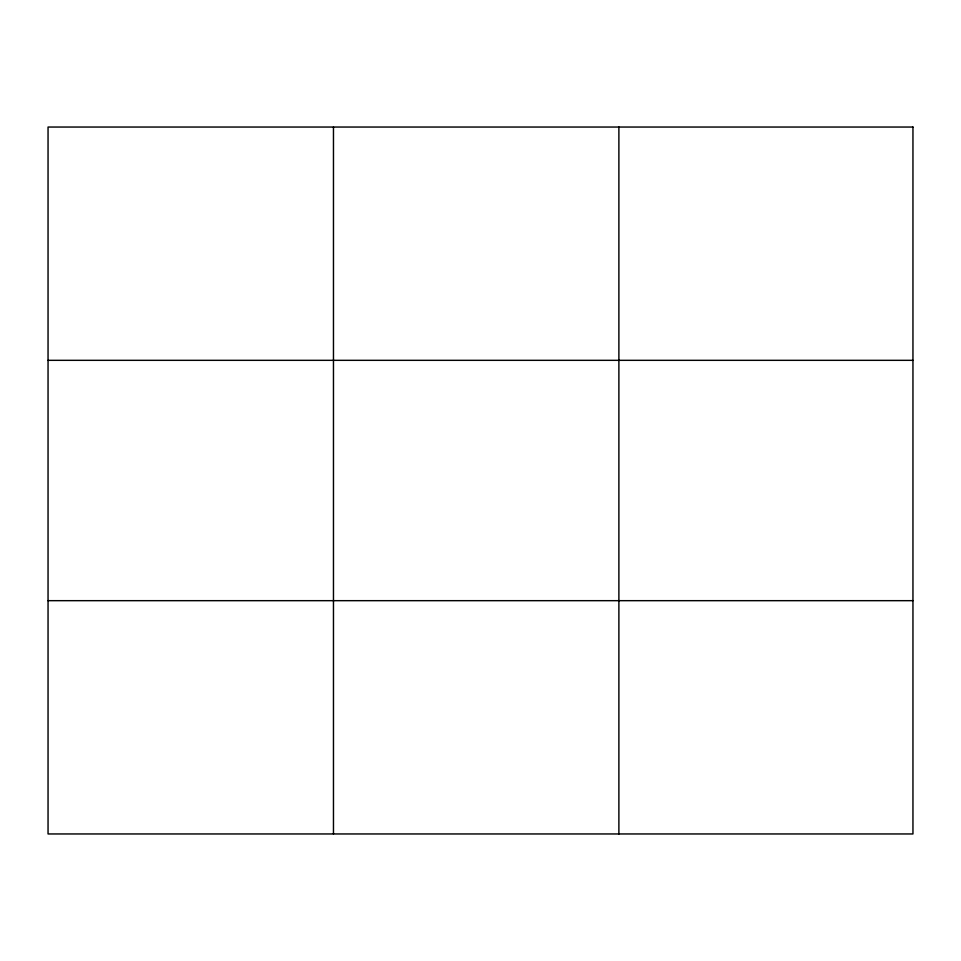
<?xml version="1.0" encoding="UTF-8"?>
<svg xmlns="http://www.w3.org/2000/svg" width="961" height="961" viewBox="0 0 961 961"><rect width="100%" height="100%" fill="white"/><g stroke="black" fill="none" stroke-linecap="round" stroke-linejoin="round"><path stroke-width="1.44" d="M333.467 127.044L333.467 833.956M618.884 127.044L618.884 833.956M48.05 360.327L912.95 360.327M48.05 600.673L912.95 600.673M912.95 127.044L912.95 833.956L48.05 833.956L48.05 127.044L912.95 127.044"/></g></svg>
